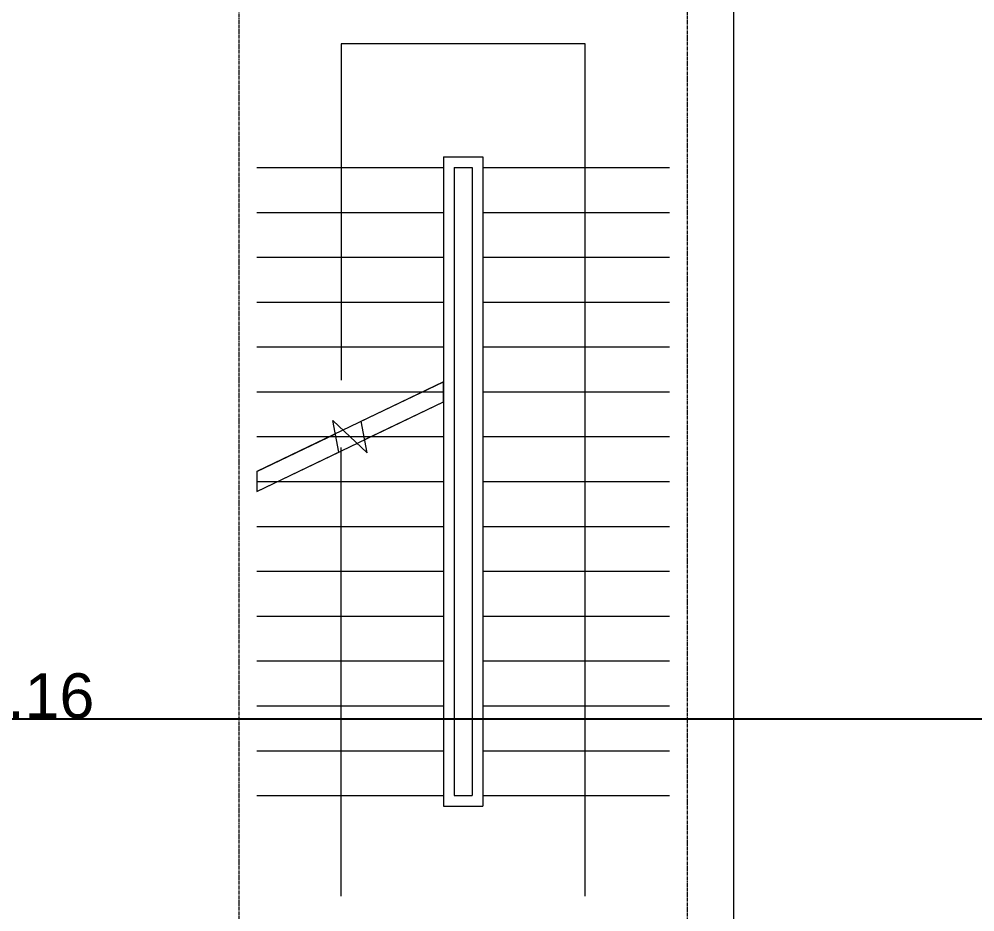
# Model space of a CAD drawing. Header units: millimetres. Extents: x -284281 to 1648660, y -821378 to -151356.
# Drawn here: x -252233 to -246908, y -230884 to -225909 of the extents above; entities that cross this region are included whole.
import ezdxf

# ---------------------------------------------------------------- set-up
doc = ezdxf.new("R2010")
doc.units = ezdxf.units.MM
doc.header["$MEASUREMENT"] = 0
doc.set_wipeout_variables(frame=1)
doc.linetypes.add('CENTER2', pattern=[28.575, 19.05, -3.175, 3.175, -3.175])
doc.linetypes.add('Wipeout_Contour', pattern=[1000, 0, -1000])
doc.layers.get('Defpoints').update_dxf_attribs({"color": 250})
for name, color, linetype in [('Cotations - 1_100', 7, 'Continuous'), ('Nouveau_Co-Structure', 7, 'Continuous'), ('Sols_ Dalles', 7, 'Continuous')]:
    doc.layers.add(name, color=color, linetype=linetype)
doc.styles.add('STYLE_GENERE_2', font='arial.ttf')
doc.dimstyles.new('STYLE_GENERE__1', dxfattribs={"dimtxt": 250, "dimasz": 190, "dimexe": 0.18, "dimexo": 0.0625, "dimgap": 0, "dimtad": 1, "dimtih": 1, "dimtoh": 1, "dimlfac": 0.001, "dimzin": 0, "dimdsep": 46, "dimtxsty": 'STYLE_GENERE_2', "dimblk": 'ARROWHEAD_6', "dimblk1": 'ARROWHEAD_6', "dimblk2": 'ARROWHEAD_6', "dimcen": 0.09, "dimse1": 1, "dimse2": 1, "dimclrd": 7, "dimclre": 7, "dimclrt": 7, "dimazin": 0, "dimtfac": 1, "dimtdec": 4, "dimtmove": 0, "dimatfit": 3, "dimfxl": 1, "dimtolj": 1, "dimtzin": 0, "dimarcsym": 0})

# ---------------------------------------------------------------- blocks, each defined once
blk = doc.blocks.new('ARROWHEAD_6')
at = {"color": 0, "linetype": 'Continuous', "lineweight": 0}
for p, q in [((-0.5, -0.5), (0.5, 0.5)), ((0, 0), (-1, 0))]:
    blk.add_line(p, q, dxfattribs=at)
blk = doc.blocks.new('*D1237')
at = {"layer": 'Cotations - 1_100', "color": 7, "linetype": 'Continuous', "lineweight": -2, "transparency": 16777216}
blk.add_line((-262798.7, -229808.7), (-241023.3, -229808.7), dxfattribs=at)
at = {"layer": 'Defpoints', "color": 0, "linetype": 'Continuous', "transparency": 16777216}
for p in [(-240833.3, -229808.7), (-262988.7, -231115.6), (-240833.3, -231200.6)]:
    blk.add_point(p, dxfattribs=at)
at = {"layer": 'Cotations - 1_100', "color": 7, "linetype": 'Continuous', "lineweight": -2, "transparency": 16777216, "xscale": 190, "yscale": 190, "zscale": 190, "rotation": 180}
blk.add_blockref('ARROWHEAD_6', (-262988.7, -229808.7), dxfattribs=at)
at = {"layer": 'Cotations - 1_100', "color": 7, "linetype": 'Continuous', "lineweight": -2, "transparency": 16777216, "xscale": 190, "yscale": 190, "zscale": 190}
blk.add_blockref('ARROWHEAD_6', (-240833.3, -229808.7), dxfattribs=at)
at = {"layer": 'Cotations - 1_100', "color": 7, "linetype": 'Continuous', "lineweight": 5, "transparency": 16777216, "insert": (-252251, -229681), "char_height": 250, "attachment_point": 5, "style": 'STYLE_GENERE_2'}
blk.add_mtext('\\A1;22.16', dxfattribs=at)

msp = doc.modelspace()

# ---------------------------------------------------------------- linework, layer by layer
at = {"layer": 'Nouveau_Co-Structure', "color": 164, "linetype": 'Continuous', "lineweight": 5, "true_color": 0x072a91}
for p, q in [((-249869.34322, -226675.57127), (-249649.34322, -226675.57127)), ((-249649.34322, -226675.57127), (-249649.34322, -230295.57127)), ((-250909.34322, -226735.57127), (-249869.34322, -226735.57127)), ((-249809.34322, -226735.57127), (-249709.34322, -226735.57127)), ((-249809.34322, -226735.57127), (-249809.34322, -230235.57127)), ((-249709.34322, -226735.57127), (-249709.34322, -230235.57127)), ((-249649.34322, -226735.57127), (-248609.34322, -226735.57127)), ((-250909.34322, -226985.57127), (-249869.34322, -226985.57127)), ((-249649.34322, -226985.57127), (-248609.34322, -226985.57127)), ((-250909.34322, -227235.57127), (-249869.34322, -227235.57127)), ((-249649.34322, -227235.57127), (-248609.34322, -227235.57127)), ((-250909.34322, -227485.57127), (-249869.34322, -227485.57127)), ((-249649.34322, -227485.57127), (-248609.34322, -227485.57127)), ((-250909.34322, -227735.57127), (-249869.34322, -227735.57127)), ((-249649.34322, -227735.57127), (-248609.34322, -227735.57127)), ((-249649.34322, -227985.57127), (-248609.34322, -227985.57127)), ((-249649.34322, -228235.57127), (-248609.34322, -228235.57127)), ((-249649.34322, -228485.57127), (-248609.34322, -228485.57127)), ((-250909.34322, -228735.57127), (-249869.34322, -228735.57127)), ((-249649.34322, -228735.57127), (-248609.34322, -228735.57127)), ((-250909.34322, -228985.57127), (-249869.34322, -228985.57127)), ((-249649.34322, -228985.57127), (-248609.34322, -228985.57127)), ((-250909.34322, -229235.57127), (-249869.34322, -229235.57127)), ((-249649.34322, -229235.57127), (-248609.34322, -229235.57127)), ((-250909.34322, -229485.57127), (-249869.34322, -229485.57127)), ((-249649.34322, -229485.57127), (-248609.34322, -229485.57127)), ((-250909.34322, -229735.57127), (-249869.34322, -229735.57127)), ((-249649.34322, -229735.57127), (-248609.34322, -229735.57127)), ((-250909.34322, -229985.57127), (-249869.34322, -229985.57127)), ((-249649.34322, -229985.57127), (-248609.34322, -229985.57127)), ((-250909.34322, -230235.57127), (-249869.34322, -230235.57127)), ((-249809.34322, -230235.57127), (-249709.34322, -230235.57127)), ((-249649.34322, -230235.57127), (-248609.34322, -230235.57127)), ((-249869.34322, -230295.57127), (-249649.34322, -230295.57127))]:
    msp.add_line(p, q, dxfattribs=at)
at = {"layer": 'Sols_ Dalles', "color": 7, "linetype": 'Continuous', "lineweight": 5, "flags": 128}
msp.add_lwpolyline([(-263308.89748, -188437.17603), (-248253.78973, -188437.17603), (-248253.78973, -231395.57011), (-263308.89748, -231395.57011)], close=True, dxfattribs=at)

# ---------------------------------------------------------------- dimensions: what is measured, and where the dimension line sits
at = {"layer": 'Cotations - 1_100', "color": 7, "linetype": 'Continuous', "lineweight": 5}
dim = msp.add_linear_dim(base=(-240833.29814, -229808.65602), p1=(-262988.65028, -231115.57011), p2=(-240833.29814, -231200.57011), dimstyle='STYLE_GENERE__1', dxfattribs=at)
dim.commit()
dim.dimension.update_dxf_attribs({"geometry": '*D1237', "text_midpoint": (-252250.97425, -229808.65602), "dimtype": 160})

# ---------------------------------------------------------------- next in the draw order: wipeouts: each hides what was drawn before it
at = {"color": 254, "linetype": 'Wipeout_Contour', "lineweight": 0, "ltscale": 1152224.557881268}
msp.add_wipeout([(-249869.34322, -228041.57127), (-249869.34322, -227929.57127), (-250909.34322, -228429.57127), (-250909.34322, -228541.57127)], dxfattribs=at).dxf.layer = 'Nouveau_Co-Structure'

# ---------------------------------------------------------------- next in the draw order: linework, layer by layer
at = {"layer": 'Nouveau_Co-Structure', "color": 164, "linetype": 'Continuous', "lineweight": 5, "true_color": 0x072a91}
for p, q in [((-249869.34322, -226675.57127), (-249869.34322, -230295.57127)), ((-250909.34322, -227985.57127), (-249869.34322, -227985.57127)), ((-250909.34322, -228235.57127), (-249869.34322, -228235.57127)), ((-250909.34322, -228485.57127), (-249869.34322, -228485.57127))]:
    msp.add_line(p, q, dxfattribs=at)
at = {"layer": 'Nouveau_Co-Structure', "color": 7, "linetype": 'CENTER2', "lineweight": 5}
msp.add_lwpolyline([(-251009.34322, -231595.57127), (-248509.34322, -231595.57127), (-248509.34322, -225595.57127), (-251009.34322, -225595.57127)], close=True, dxfattribs=at)
at = {"layer": 'Nouveau_Co-Structure', "color": 7, "linetype": 'Continuous', "lineweight": 5}
for points in [[(-249079.34322, -230795.57127), (-249079.34322, -226045.57127), (-250439.34322, -226045.57127), (-250439.34322, -227670.57127), (-250439.34322, -227920.57127)], [(-250439.34322, -230795.57127), (-250439.34322, -228545.57127), (-250439.34322, -228295.57127)]]:
    msp.add_lwpolyline(points, dxfattribs=at)
at = {"layer": 'Nouveau_Co-Structure', "color": 7, "linetype": 'Continuous', "lineweight": 5, "flags": 128}
msp.add_lwpolyline([(-249869.34322, -228041.57127), (-249869.34322, -227929.57127), (-250909.34322, -228429.57127), (-250909.34322, -228541.57127)], close=True, dxfattribs=at)
at = {"layer": 'Nouveau_Co-Structure', "color": 164, "linetype": 'Continuous', "lineweight": 5, "true_color": 0x072a91}
for points in [[(-250909.34322, -228541.57127), (-250451.80927, -228321.33456), (-250484.97295, -228145.43354), (-250293.71348, -228325.709), (-250326.87717, -228149.80797), (-249869.34322, -227929.57127)], [(-250307.60888, -228252.00745), (-249869.34322, -228041.57127)], [(-250909.34322, -228429.57127), (-250471.07755, -228219.13508)]]:
    msp.add_lwpolyline(points, dxfattribs=at)

doc.saveas('drawing.dxf')
